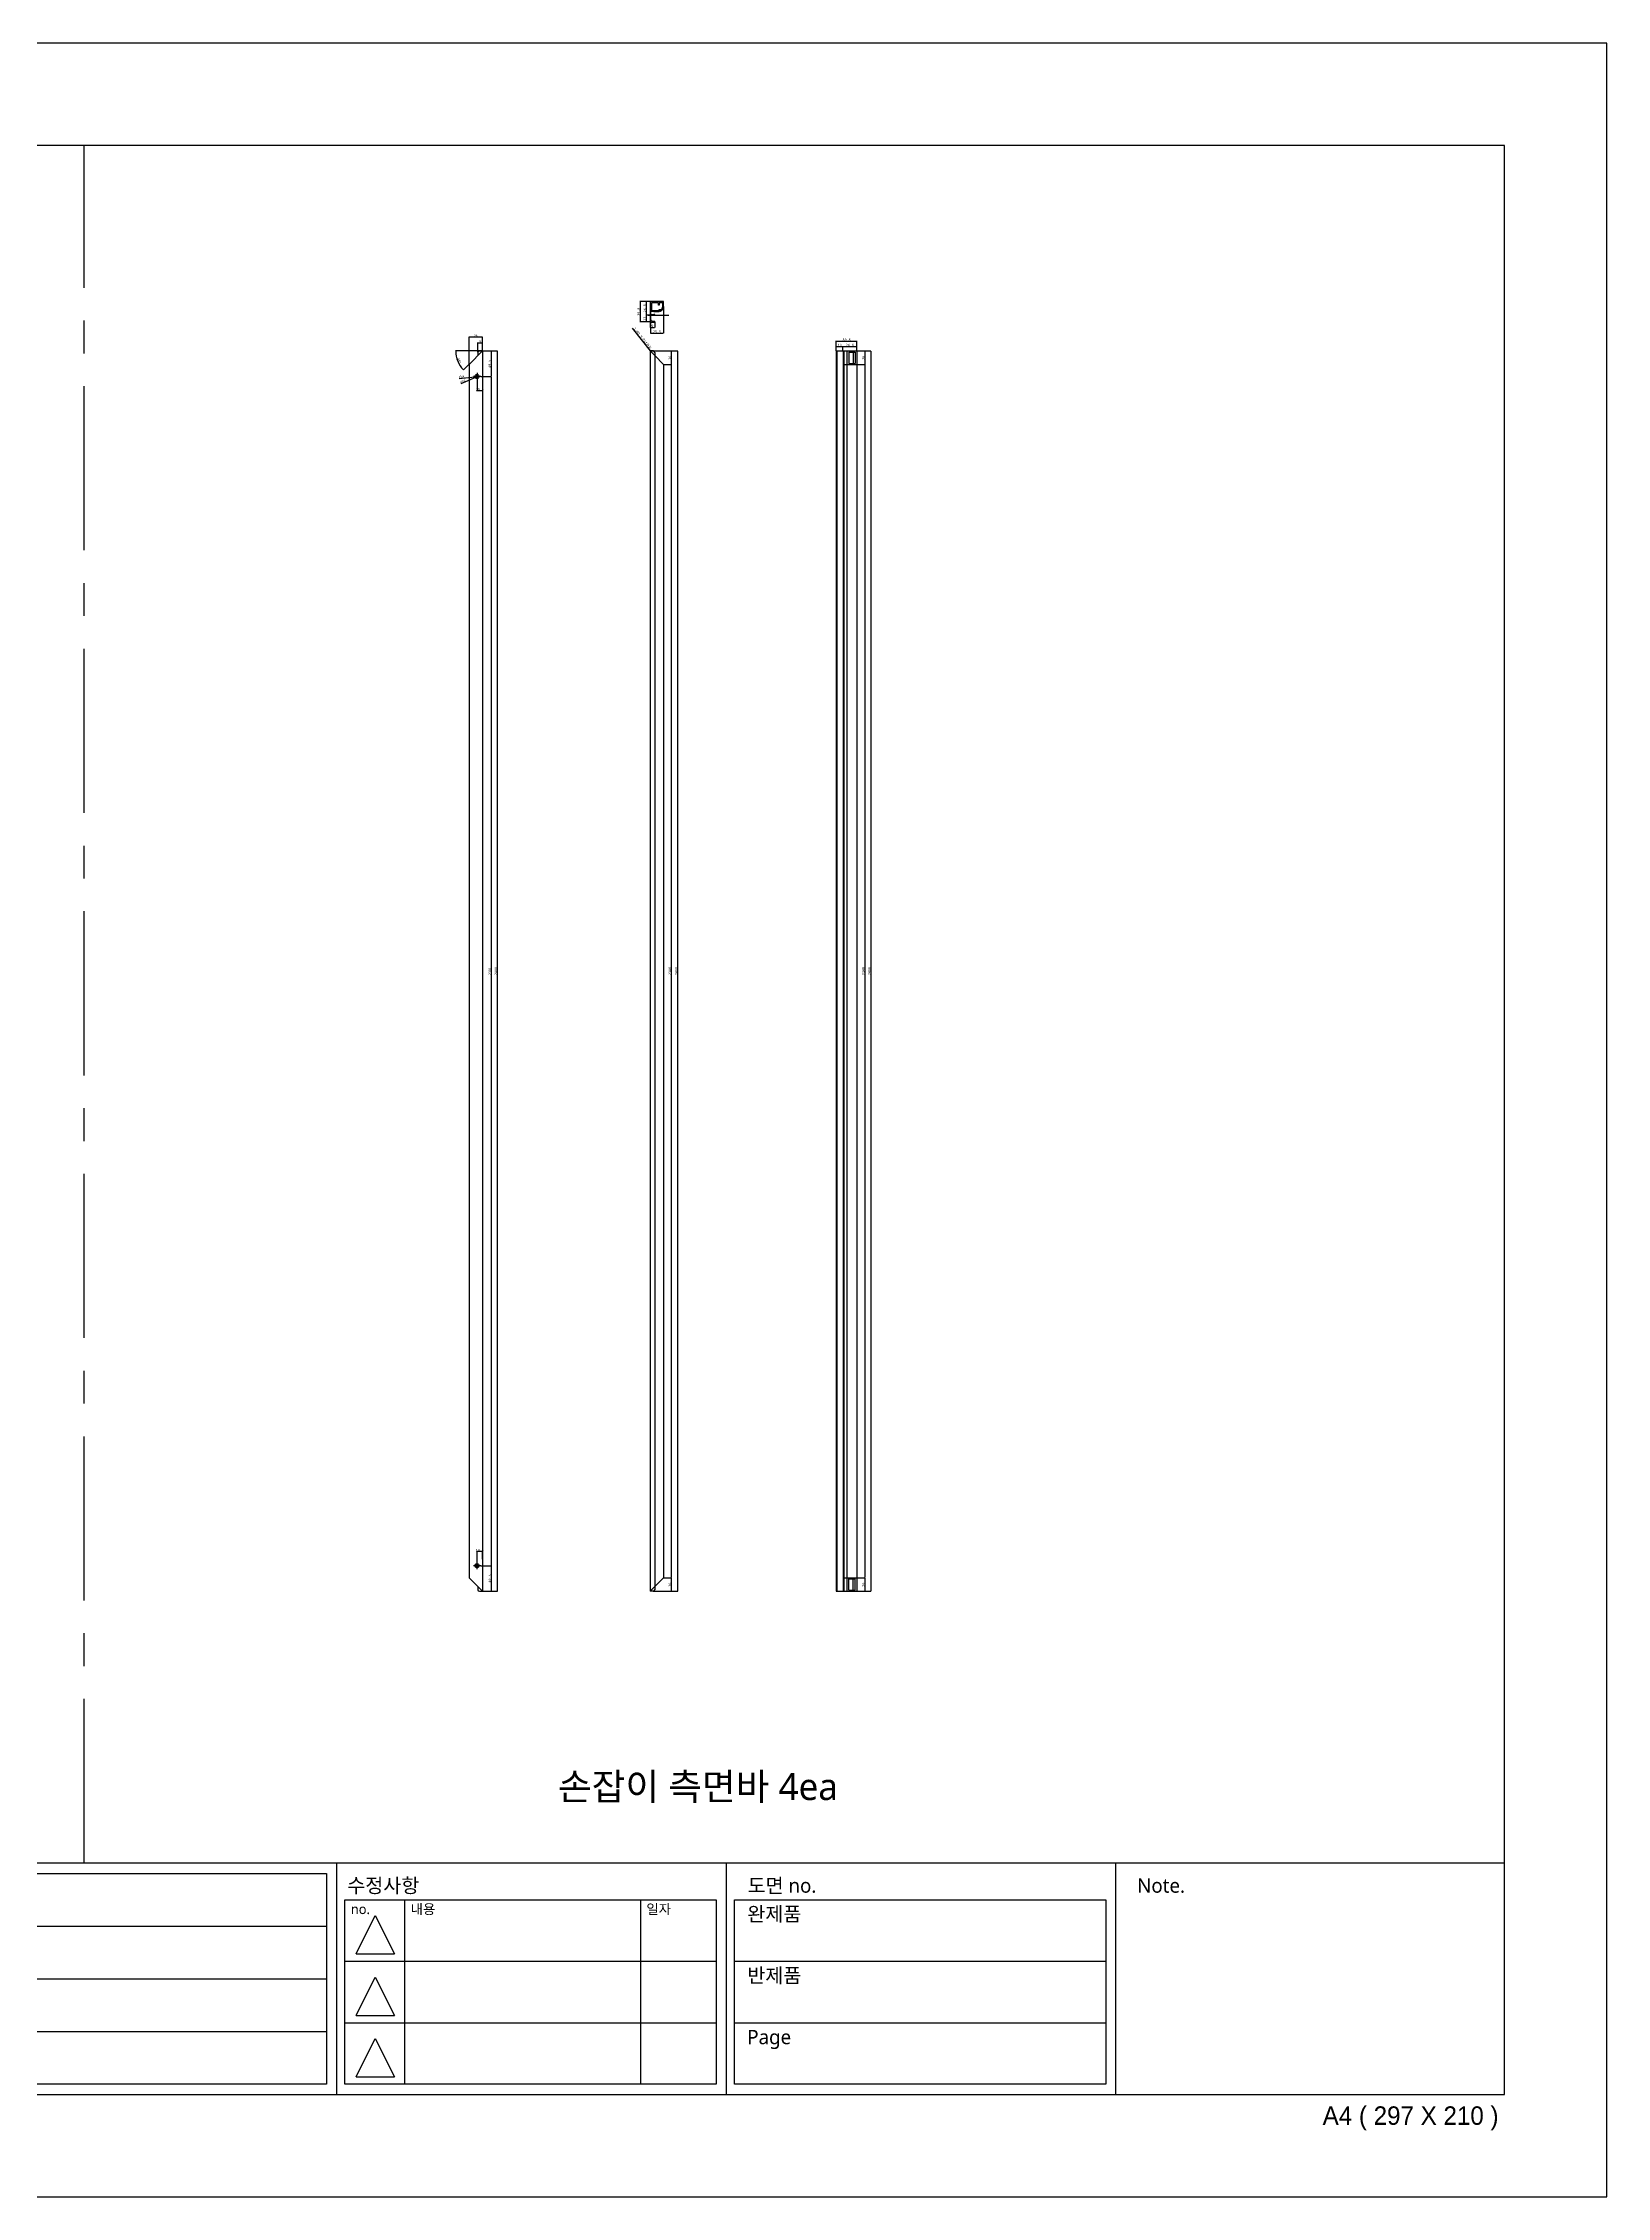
# Model space of a CAD drawing. Header units: millimetres. Extents: x -44117 to 256353, y -2095463 to 65325.
# Drawn here: x -13493 to -10467, y 57733 to 61900 of the extents above; entities that cross this region are included whole.
import ezdxf

# ---------------------------------------------------------------- set-up
doc = ezdxf.new("R2010")
doc.units = ezdxf.units.MM
doc.header["$LTSCALE"] = 10
doc.linetypes.add('CENTER', pattern=[50.8, 31.75, -6.35, 6.35, -6.35])
doc.linetypes.add('HIDDEN', pattern=[9.525, 6.35, -3.175])
doc.layers.add('cen', color=1, linetype='CENTER')
doc.layers.add('hid', color=8, linetype='HIDDEN')
doc.styles.add('고딕', font='')
doc.styles.get('고딕').set_extended_font_data('HYgtrE')
doc.dimstyles.new('hi01 a4 - 1scale', dxfattribs={"dimtxt": 5, "dimasz": 0.5, "dimexe": 0.3, "dimexo": 0.3, "dimgap": 0.2, "dimtad": 1, "dimdec": 1, "dimdsep": 46, "dimtxsty": 'Standard', "dimcen": 1, "dimclrd": 251, "dimclre": 251, "dimclrt": 3, "dimadec": 1, "dimazin": 2, "dimtfac": 1, "dimtdec": 1, "dimtix": 1, "dimtmove": 1, "dimatfit": 3, "dimfxl": 0, "dimarcsym": 0})

# ---------------------------------------------------------------- blocks, each defined once
blk = doc.blocks.new('A$C2EC13F1B')
at = {"color": 7}
for p, q in [((-3.67, -0.83), (-1.17, 4.17)), ((-1.17, 4.17), (1.33, -0.83))]:
    blk.add_line(p, q, dxfattribs=at)
blk.add_lwpolyline([(-3.67, -0.83), (1.33, -0.83)], dxfattribs=at)
blk = doc.blocks.new('a4 1scale')
at = {"color": 8}
for p, q in [((-15144.83, -4477.05), (-14867.83, -4477.05)), ((-15097.66, -4499.61), (-15097.66, -4477.05)), ((-15057.67, -4499.62), (-15057.67, -4477.06)), ((-15019.68, -4499.62), (-15019.68, -4477.06)), ((-14981.69, -4499.62), (-14981.69, -4477.06)), ((-14943.7, -4499.62), (-14943.7, -4477.06)), ((-14905.71, -4499.62), (-14905.71, -4477.06)), ((-15028.06, -4478.06), (-15028.06, -4498.62)), ((-14980.9, -4480.63), (-14944.7, -4480.63)), ((-14975.07, -4480.63), (-14975.07, -4498.62)), ((-14952.08, -4480.63), (-14952.08, -4498.62)), ((-14942.91, -4480.63), (-14906.71, -4480.63)), ((-15056.67, -4483.2), (-15020.68, -4483.2)), ((-15018.68, -4483.2), (-14982.69, -4483.2)), ((-14980.9, -4486.63), (-14944.7, -4486.63)), ((-14942.91, -4486.63), (-14906.71, -4486.63)), ((-15096.66, -4488.33), (-15058.67, -4488.34)), ((-15056.67, -4488.34), (-15020.68, -4488.34)), ((-15018.68, -4488.34), (-14982.69, -4488.34)), ((-15141.53, -4492.95), (-15101.88, -4492.95)), ((-15056.67, -4493.48), (-15020.68, -4493.48)), ((-15018.68, -4493.48), (-14982.69, -4493.48)), ((-14980.9, -4492.63), (-14944.7, -4492.63)), ((-14942.91, -4492.63), (-14906.71, -4492.63))]:
    blk.add_line(p, q, dxfattribs=at)
for points in [[(-15154.83, -4509.61), (-14857.83, -4509.61), (-14857.83, -4299.61), (-15154.83, -4299.61)], [(-15144.83, -4499.61), (-14867.83, -4499.61), (-14867.83, -4309.61), (-15144.83, -4309.61)]]:
    blk.add_lwpolyline(points, close=True)
for points in [[(-15143.82, -4478.05), (-15098.66, -4478.05), (-15098.66, -4498.61), (-15143.83, -4498.61)], [(-15058.67, -4478.06), (-15096.66, -4478.05), (-15096.66, -4498.61), (-15058.66, -4498.62)], [(-15056.67, -4478.06), (-15020.68, -4478.06), (-15020.68, -4498.62), (-15056.67, -4498.62)], [(-15018.68, -4478.06), (-14982.69, -4478.06), (-14982.69, -4498.62), (-15018.68, -4498.62)]]:
    blk.add_lwpolyline(points, close=True, dxfattribs=at)
for points in [[(-14944.7, -4480.63), (-14944.7, -4498.62), (-14980.9, -4498.62), (-14980.9, -4480.63)], [(-14906.71, -4480.63), (-14906.71, -4498.62), (-14942.91, -4498.62), (-14942.91, -4480.63)]]:
    blk.add_lwpolyline(points, dxfattribs=at)
at = {"color": 8, "xscale": 0.7469071166727064, "yscale": 0.7469071166727064, "zscale": 0.7469071166727064}
for p in [(-14977.06, -4485.3), (-14977.06, -4491.3), (-14977.06, -4497.29)]:
    blk.add_blockref('A$C2EC13F1B', p, dxfattribs=at)
at = {"color": 8, "style": '고딕'}
for s, insert, char_height, width, attachment_point in [('{\\fMalgun Gothic|b0|i0|c129|p50;PROJECT}', (-15095.45, -4478.74), 1.6004, 37.4801, 1), ('{\\fMalgun Gothic|b0|i0|c129|p50;설 계}', (-15055.65, -4478.55), 1.4003, 21.6513, 1), ('{\\fGulim|b0|i0|c129|p50;일자}', (-15027.2, -4478.57), 1.4, 24.7824, 1), ('{\\fMalgun Gothic|b0|i0|c129|p50;재 질}', (-15017.66, -4478.55), 1.4003, 21.6513, 1), ('{\\fMalgun Gothic|b0|i0|c129|p50;수정사항}', (-14980.67, -4478.55), 1.4003, 21.6513, 1), ('{\\fMalgun Gothic|b0|i0|c129|p50;도면 no.}', (-14941.63, -4478.55), 1.4003, 21.6513, 1), ('{\\fMalgun Gothic|b0|i0|c129|p50;Note.}', (-14903.64, -4478.55), 1.4003, 21.6513, 1), ('{\\fMalgun Gothic|b0|i0|c129|p50;no.}', (-14980.32, -4481.07), 0.96, 25.9815, 1), ('{\\fMalgun Gothic|b0|i0|c129|p50;내용}', (-14974.49, -4481.07), 0.96, 25.9815, 1), ('{\\fMalgun Gothic|b0|i0|c129|p50;일자}', (-14951.5, -4481.07), 0.96, 25.9815, 1), ('{\\fGulim|b0|i0|c129|p50;완\\fMalgun Gothic|b0|i0|c129|p50;제품}', (-14941.66, -4481.32), 1.4003, 21.6513, 1), ('{\\fMalgun Gothic|b0|i0|c129|p50;검 토}', (-15055.65, -4483.82), 1.4003, 21.6513, 1), ('{\\fMalgun Gothic|b0|i0|c129|p50;수 량}', (-15017.66, -4483.82), 1.4003, 21.6513, 1), ('{\\fMalgun Gothic|b0|i0|c129|p50;반제품}', (-14941.66, -4487.32), 1.4003, 21.6513, 1), ('{\\fMalgun Gothic|b0|i0|c129|p50;도면명}', (-15095.89, -4489.07), 1.6004, 37.4801, 1), ('{\\fMalgun Gothic|b0|i0|c129|p50;승 인}', (-15055.65, -4489.02), 1.4003, 21.6513, 1), ('{\\fMalgun Gothic|b0|i0|c129|p50;마 감}', (-15017.66, -4489.02), 1.4003, 21.6513, 1), ('{\\fMalgun Gothic|b0|i0|c129|p50;척 도 }', (-15055.65, -4494.02), 1.4003, 21.6513, 1), ('{\\fGulim|b0|i0|c129|p50;단 위}', (-15034.68, -4494.09), 1.4003, 21.6513, 1), ('{\\fMalgun Gothic|b0|i0|c129|p50;규 격 }', (-15017.66, -4494.02), 1.4003, 21.6513, 1), ('{\\fMalgun Gothic|b0|i0|c129|p50;Page}', (-14941.66, -4493.32), 1.4003, 21.6513, 1), ('mm', (-15024.45, -4496.13), 1.7, 15.2516, 5), ('{\\C8;P-01-01}', (-15144.37, -4500.78), 1.8004, 27.0059, 1), ('{\\C8;A4 ( 297 X 210 )}', (-14868.4, -4500.78), 1.8004, 27.0059, 3)]:
    blk.add_mtext(s, dxfattribs=dict(at, insert=insert, char_height=char_height, width=width, attachment_point=attachment_point))
blk = doc.blocks.new('*D862')
at = {"color": 251, "lineweight": -2, "transparency": 16777216}
for p, q in [((-12687.6, 61251.1), (-12657.7, 61254.7)), ((-12649.3, 61255.7), (-12657.2, 61254.7)), ((-12648.8, 61255.8), (-12648.3, 61255.8))]:
    blk.add_line(p, q, dxfattribs=at)
at = {"color": 251, "transparency": 16777216}
for points in [[(-12657.8, 61254.8), (-12657.7, 61254.6), (-12657.2, 61254.7)], [(-12648.8, 61255.9), (-12648.8, 61255.7), (-12649.3, 61255.7)]]:
    blk.add_solid(points, dxfattribs=at)
at = {"layer": 'Defpoints', "color": 0, "transparency": 16777216}
for p in [(-12657.2, 61254.7), (-12649.3, 61255.7)]:
    blk.add_point(p, dxfattribs=at)
at = {"color": 3, "transparency": 16777216, "insert": (-12683.6, 61254.3), "char_height": 5, "attachment_point": 5, "rotation": 6.9526}
blk.add_mtext('∅8', dxfattribs=at)
blk = doc.blocks.new('*D863')
at = {"color": 251, "lineweight": -2, "transparency": 16777216}
for p, q in [((-12684.3, 61241.4), (-12655.6, 61254.2)), ((-12651.4, 61256), (-12655.1, 61254.4)), ((-12651, 61256.3), (-12650.5, 61256.5))]:
    blk.add_line(p, q, dxfattribs=at)
at = {"color": 251, "transparency": 16777216}
for points in [[(-12655.6, 61254.3), (-12655.5, 61254.1), (-12655.1, 61254.4)], [(-12651, 61256.3), (-12651, 61256.2), (-12651.4, 61256)]]:
    blk.add_solid(points, dxfattribs=at)
at = {"layer": 'Defpoints', "color": 0, "transparency": 16777216}
for p in [(-12655.1, 61254.4), (-12651.4, 61256)]:
    blk.add_point(p, dxfattribs=at)
at = {"color": 3, "transparency": 16777216, "insert": (-12681.4, 61245.6), "char_height": 5, "attachment_point": 5, "rotation": 24.0429}
blk.add_mtext('∅4', dxfattribs=at)
blk = doc.blocks.new('*D864')
at = {"color": 251, "lineweight": -2, "transparency": 16777216}
for p, q in [((-12653.8, 61227.8), (-12654.3, 61227.8)), ((-12653.3, 61247.9), (-12653.3, 61227.5)), ((-12642.8, 61227.8), (-12653.3, 61227.8)), ((-12642.8, 61242.6), (-12642.8, 61227.5)), ((-12642.3, 61227.8), (-12641.8, 61227.8))]:
    blk.add_line(p, q, dxfattribs=at)
at = {"color": 251, "transparency": 16777216}
for points in [[(-12653.8, 61227.9), (-12653.8, 61227.7), (-12653.3, 61227.8)], [(-12642.3, 61227.9), (-12642.3, 61227.7), (-12642.8, 61227.8)]]:
    blk.add_solid(points, dxfattribs=at)
at = {"layer": 'Defpoints', "color": 0, "transparency": 16777216}
for p in [(-12653.3, 61248.2), (-12653.3, 61227.8), (-12642.8, 61242.9)]:
    blk.add_point(p, dxfattribs=at)
at = {"color": 3, "transparency": 16777216, "insert": (-12648, 61230.5), "char_height": 5, "attachment_point": 5}
blk.add_mtext('10.5', dxfattribs=at)
blk = doc.blocks.new('*D865')
at = {"color": 251, "lineweight": -2, "transparency": 16777216}
for p, q in [((-12653.8, 58981.7), (-12654.3, 58981.7)), ((-12653.3, 58961.5), (-12653.3, 58982)), ((-12642.8, 58981.7), (-12653.3, 58981.7)), ((-12642.8, 58966.8), (-12642.8, 58982)), ((-12642.3, 58981.7), (-12641.8, 58981.7))]:
    blk.add_line(p, q, dxfattribs=at)
at = {"color": 251, "transparency": 16777216}
for points in [[(-12653.8, 58981.7), (-12653.8, 58981.6), (-12653.3, 58981.7)], [(-12642.3, 58981.7), (-12642.3, 58981.6), (-12642.8, 58981.7)]]:
    blk.add_solid(points, dxfattribs=at)
at = {"layer": 'Defpoints', "color": 0, "transparency": 16777216}
for p in [(-12653.3, 58981.7), (-12653.3, 58961.2), (-12642.8, 58966.5)]:
    blk.add_point(p, dxfattribs=at)
at = {"color": 3, "transparency": 16777216, "insert": (-12648, 58984.4), "char_height": 5, "attachment_point": 5}
blk.add_mtext('10.5', dxfattribs=at)
blk = doc.blocks.new('*D866')
at = {"color": 251, "lineweight": -2, "transparency": 16777216}
for p, q in [((-12651.8, 61302), (-12651.8, 61320.7)), ((-12651.3, 61320.4), (-12643.3, 61320.4)), ((-12642.8, 61305), (-12642.8, 61320.7))]:
    blk.add_line(p, q, dxfattribs=at)
at = {"color": 251, "transparency": 16777216}
for points in [[(-12651.3, 61320.5), (-12651.3, 61320.4), (-12651.8, 61320.4)], [(-12643.3, 61320.5), (-12643.3, 61320.4), (-12642.8, 61320.4)]]:
    blk.add_solid(points, dxfattribs=at)
at = {"layer": 'Defpoints', "color": 0, "transparency": 16777216}
for p in [(-12642.8, 61320.4), (-12642.8, 61304.7), (-12651.8, 61301.7)]:
    blk.add_point(p, dxfattribs=at)
at = {"color": 3, "transparency": 16777216, "insert": (-12647.3, 61323.1), "char_height": 5, "attachment_point": 5}
blk.add_mtext('9', dxfattribs=at)
blk = doc.blocks.new('*D867')
at = {"color": 251, "lineweight": -2, "transparency": 16777216}
for p, q in [((-12642.5, 61304.7), (-12625.7, 61304.7)), ((-12626, 61304.2), (-12626, 61255.7)), ((-12646, 61255.2), (-12625.7, 61255.2))]:
    blk.add_line(p, q, dxfattribs=at)
at = {"color": 251, "transparency": 16777216}
for points in [[(-12626.1, 61304.2), (-12625.9, 61304.2), (-12626, 61304.7)], [(-12626.1, 61255.7), (-12625.9, 61255.7), (-12626, 61255.2)]]:
    blk.add_solid(points, dxfattribs=at)
at = {"layer": 'Defpoints', "color": 0, "transparency": 16777216}
for p in [(-12642.8, 61304.7), (-12646.3, 61255.2), (-12626, 61255.2)]:
    blk.add_point(p, dxfattribs=at)
at = {"color": 3, "transparency": 16777216, "insert": (-12628.7, 61280), "char_height": 5, "attachment_point": 5, "rotation": 90}
blk.add_mtext('49.5', dxfattribs=at)
blk = doc.blocks.new('*D868')
at = {"color": 251, "lineweight": -2, "transparency": 16777216}
for p, q in [((-12646, 61255.2), (-12625.7, 61255.2)), ((-12626, 61254.7), (-12626, 58954.7)), ((-12646, 58954.2), (-12625.7, 58954.2))]:
    blk.add_line(p, q, dxfattribs=at)
at = {"color": 251, "transparency": 16777216}
for points in [[(-12626.1, 61254.7), (-12625.9, 61254.7), (-12626, 61255.2)], [(-12626.1, 58954.7), (-12625.9, 58954.7), (-12626, 58954.2)]]:
    blk.add_solid(points, dxfattribs=at)
at = {"layer": 'Defpoints', "color": 0, "transparency": 16777216}
for p in [(-12646.3, 61255.2), (-12646.3, 58954.2), (-12626, 58954.2)]:
    blk.add_point(p, dxfattribs=at)
at = {"color": 3, "transparency": 16777216, "insert": (-12628.7, 60104.7), "char_height": 5, "attachment_point": 5, "rotation": 90}
blk.add_mtext('2301', dxfattribs=at)
blk = doc.blocks.new('*D869')
at = {"color": 251, "lineweight": -2, "transparency": 16777216}
for p, q in [((-12646, 58954.2), (-12625.7, 58954.2)), ((-12626, 58953.7), (-12626, 58905.2)), ((-12642.5, 58904.7), (-12625.7, 58904.7))]:
    blk.add_line(p, q, dxfattribs=at)
at = {"color": 251, "transparency": 16777216}
for points in [[(-12626.1, 58953.7), (-12625.9, 58953.7), (-12626, 58954.2)], [(-12626.1, 58905.2), (-12625.9, 58905.2), (-12626, 58904.7)]]:
    blk.add_solid(points, dxfattribs=at)
at = {"layer": 'Defpoints', "color": 0, "transparency": 16777216}
for p in [(-12646.3, 58954.2), (-12642.8, 58904.7), (-12626, 58904.7)]:
    blk.add_point(p, dxfattribs=at)
at = {"color": 3, "transparency": 16777216, "insert": (-12628.7, 58929.5), "char_height": 5, "attachment_point": 5, "rotation": 90}
blk.add_mtext('49.5', dxfattribs=at)
blk = doc.blocks.new('*D870')
at = {"color": 251, "lineweight": -2, "transparency": 16777216}
for p, q in [((-12642.5, 61304.7), (-12614, 61304.7)), ((-12614.3, 61304.2), (-12614.3, 58905.2)), ((-12625.4, 58904.7), (-12614, 58904.7))]:
    blk.add_line(p, q, dxfattribs=at)
at = {"color": 251, "transparency": 16777216}
for points in [[(-12614.3, 61304.2), (-12614.2, 61304.2), (-12614.3, 61304.7)], [(-12614.3, 58905.2), (-12614.2, 58905.2), (-12614.3, 58904.7)]]:
    blk.add_solid(points, dxfattribs=at)
at = {"layer": 'Defpoints', "color": 0, "transparency": 16777216}
for p in [(-12642.8, 61304.7), (-12625.7, 58904.7), (-12614.3, 58904.7)]:
    blk.add_point(p, dxfattribs=at)
at = {"color": 3, "transparency": 16777216, "insert": (-12617, 60104.7), "char_height": 5, "attachment_point": 5, "rotation": 90}
blk.add_mtext('2400', dxfattribs=at)
blk = doc.blocks.new('*D871')
at = {"color": 251, "lineweight": -2, "transparency": 16777216}
for p, q in [((-12668.8, 61279), (-12668.8, 61331.7)), ((-12643.3, 61331.4), (-12668.3, 61331.4)), ((-12642.8, 61305), (-12642.8, 61331.7))]:
    blk.add_line(p, q, dxfattribs=at)
at = {"color": 251, "transparency": 16777216}
for points in [[(-12668.3, 61331.5), (-12668.3, 61331.3), (-12668.8, 61331.4)], [(-12643.3, 61331.5), (-12643.3, 61331.3), (-12642.8, 61331.4)]]:
    blk.add_solid(points, dxfattribs=at)
at = {"layer": 'Defpoints', "color": 0, "transparency": 16777216}
for p in [(-12668.8, 61331.4), (-12642.8, 61304.7), (-12668.8, 61278.7)]:
    blk.add_point(p, dxfattribs=at)
at = {"color": 3, "transparency": 16777216, "insert": (-12655.8, 61334.1), "char_height": 5, "attachment_point": 5}
blk.add_mtext('26', dxfattribs=at)
blk = doc.blocks.new('*D872')
at = {"color": 251, "lineweight": -2, "transparency": 16777216}
for p, q in [((-12318.2, 61400.5), (-12326.2, 61400.5)), ((-12325.9, 61400), (-12325.9, 61374.2)), ((-12317.2, 61373.7), (-12326.2, 61373.7))]:
    blk.add_line(p, q, dxfattribs=at)
at = {"color": 251, "transparency": 16777216}
for points in [[(-12326, 61400), (-12325.8, 61400), (-12325.9, 61400.5)], [(-12326, 61374.2), (-12325.8, 61374.2), (-12325.9, 61373.7)]]:
    blk.add_solid(points, dxfattribs=at)
at = {"layer": 'Defpoints', "color": 0, "transparency": 16777216}
for p in [(-12317.9, 61400.5), (-12325.9, 61373.7), (-12316.9, 61373.7)]:
    blk.add_point(p, dxfattribs=at)
at = {"color": 3, "transparency": 16777216, "insert": (-12328.6, 61387.1), "char_height": 5, "attachment_point": 5, "rotation": 90}
blk.add_mtext('26.8', dxfattribs=at)
blk = doc.blocks.new('*D873')
at = {"color": 251, "lineweight": -2, "transparency": 16777216}
for p, q in [((-12317.2, 61373.7), (-12326.2, 61373.7)), ((-12317.4, 61360.7), (-12326.2, 61360.7)), ((-12325.9, 61373.2), (-12325.9, 61361.2))]:
    blk.add_line(p, q, dxfattribs=at)
at = {"color": 251, "transparency": 16777216}
for points in [[(-12326, 61373.2), (-12325.8, 61373.2), (-12325.9, 61373.7)], [(-12326, 61361.2), (-12325.8, 61361.2), (-12325.9, 61360.7)]]:
    blk.add_solid(points, dxfattribs=at)
at = {"layer": 'Defpoints', "color": 0, "transparency": 16777216}
for p in [(-12325.9, 61360.7), (-12317.1, 61360.7), (-12316.9, 61373.7)]:
    blk.add_point(p, dxfattribs=at)
at = {"color": 3, "transparency": 16777216, "insert": (-12328.6, 61367.2), "char_height": 5, "attachment_point": 5, "rotation": 90}
blk.add_mtext('13', dxfattribs=at)
blk = doc.blocks.new('*D874')
at = {"color": 251, "lineweight": -2, "transparency": 16777216}
for p, q in [((-12318.4, 61360.9), (-12318.4, 61349.9)), ((-12317.9, 61350.2), (-12309.9, 61350.2)), ((-12309.4, 61360.9), (-12309.4, 61349.9))]:
    blk.add_line(p, q, dxfattribs=at)
at = {"color": 251, "transparency": 16777216}
for points in [[(-12317.9, 61350.3), (-12317.9, 61350.1), (-12318.4, 61350.2)], [(-12309.9, 61350.3), (-12309.9, 61350.1), (-12309.4, 61350.2)]]:
    blk.add_solid(points, dxfattribs=at)
at = {"layer": 'Defpoints', "color": 0, "transparency": 16777216}
for p in [(-12318.4, 61361.2), (-12309.4, 61361.2), (-12309.4, 61350.2)]:
    blk.add_point(p, dxfattribs=at)
at = {"color": 3, "transparency": 16777216, "insert": (-12313.9, 61352.9), "char_height": 5, "attachment_point": 5}
blk.add_mtext('9', dxfattribs=at)
blk = doc.blocks.new('*D875')
at = {"color": 251, "lineweight": -2, "transparency": 16777216}
for p, q in [((-12292.4, 61390.5), (-12292.4, 61338.9)), ((-12317.9, 61362.9), (-12317.9, 61338.9)), ((-12317.4, 61339.2), (-12292.9, 61339.2))]:
    blk.add_line(p, q, dxfattribs=at)
at = {"color": 251, "transparency": 16777216}
for points in [[(-12317.4, 61339.3), (-12317.4, 61339.2), (-12317.9, 61339.2)], [(-12292.9, 61339.3), (-12292.9, 61339.2), (-12292.4, 61339.2)]]:
    blk.add_solid(points, dxfattribs=at)
at = {"layer": 'Defpoints', "color": 0, "transparency": 16777216}
for p in [(-12292.4, 61390.8), (-12317.9, 61363.2), (-12292.4, 61339.2)]:
    blk.add_point(p, dxfattribs=at)
at = {"color": 3, "transparency": 16777216, "insert": (-12305.1, 61341.9), "char_height": 5, "attachment_point": 5}
blk.add_mtext('25.5', dxfattribs=at)
blk = doc.blocks.new('*D876')
at = {"color": 251, "lineweight": -2, "transparency": 16777216}
for p, q in [((-12353.1, 61348.6), (-12318.5, 61305)), ((-12317.9, 61304.2), (-12318.2, 61304.6))]:
    blk.add_line(p, q, dxfattribs=at)
at = {"color": 251, "transparency": 16777216}
blk.add_solid([(-12318.4, 61305.1), (-12318.6, 61305), (-12318.2, 61304.6)], dxfattribs=at)
at = {"layer": 'Defpoints', "color": 0, "transparency": 16777216}
for p in [(-12318.2, 61304.6), (-12317.9, 61304.2)]:
    blk.add_point(p, dxfattribs=at)
at = {"color": 3, "transparency": 16777216, "insert": (-12333.6, 61328.9), "char_height": 5, "attachment_point": 5, "rotation": 308.4076}
blk.add_mtext('2-R0.5{\\f굴림|b0|i0|c129|p50; 코너가공}', dxfattribs=at)
blk = doc.blocks.new('*D877')
at = {"color": 251, "lineweight": -2, "transparency": 16777216}
for p, q in [((-12318.1, 61304.7), (-12277.3, 61304.7)), ((-12277.6, 61304.2), (-12277.6, 61279.2)), ((-12292.1, 61278.7), (-12277.3, 61278.7))]:
    blk.add_line(p, q, dxfattribs=at)
at = {"color": 251, "transparency": 16777216}
for points in [[(-12277.7, 61304.2), (-12277.5, 61304.2), (-12277.6, 61304.7)], [(-12277.7, 61279.2), (-12277.5, 61279.2), (-12277.6, 61278.7)]]:
    blk.add_solid(points, dxfattribs=at)
at = {"layer": 'Defpoints', "color": 0, "transparency": 16777216}
for p in [(-12318.4, 61304.7), (-12292.4, 61278.7), (-12277.6, 61278.7)]:
    blk.add_point(p, dxfattribs=at)
at = {"color": 3, "transparency": 16777216, "insert": (-12280.3, 61291.7), "char_height": 5, "attachment_point": 5, "rotation": 90}
blk.add_mtext('26', dxfattribs=at)
blk = doc.blocks.new('*D878')
at = {"color": 251, "lineweight": -2, "transparency": 16777216}
for p, q in [((-12292.1, 61278.7), (-12277.3, 61278.7)), ((-12277.6, 61278.2), (-12277.6, 58931.2)), ((-12292.1, 58930.7), (-12277.3, 58930.7))]:
    blk.add_line(p, q, dxfattribs=at)
at = {"color": 251, "transparency": 16777216}
for points in [[(-12277.7, 61278.2), (-12277.5, 61278.2), (-12277.6, 61278.7)], [(-12277.7, 58931.2), (-12277.5, 58931.2), (-12277.6, 58930.7)]]:
    blk.add_solid(points, dxfattribs=at)
at = {"layer": 'Defpoints', "color": 0, "transparency": 16777216}
for p in [(-12292.4, 61278.7), (-12292.4, 58930.7), (-12277.6, 58930.7)]:
    blk.add_point(p, dxfattribs=at)
at = {"color": 3, "transparency": 16777216, "insert": (-12280.3, 60104.7), "char_height": 5, "attachment_point": 5, "rotation": 90}
blk.add_mtext('2348', dxfattribs=at)
blk = doc.blocks.new('*D879')
at = {"color": 251, "lineweight": -2, "transparency": 16777216}
for p, q in [((-12292.1, 58930.7), (-12277.3, 58930.7)), ((-12277.6, 58930.2), (-12277.6, 58905.2)), ((-12312.1, 58904.7), (-12277.3, 58904.7))]:
    blk.add_line(p, q, dxfattribs=at)
at = {"color": 251, "transparency": 16777216}
for points in [[(-12277.7, 58930.2), (-12277.5, 58930.2), (-12277.6, 58930.7)], [(-12277.7, 58905.2), (-12277.5, 58905.2), (-12277.6, 58904.7)]]:
    blk.add_solid(points, dxfattribs=at)
at = {"layer": 'Defpoints', "color": 0, "transparency": 16777216}
for p in [(-12292.4, 58930.7), (-12312.4, 58904.7), (-12277.6, 58904.7)]:
    blk.add_point(p, dxfattribs=at)
at = {"color": 3, "transparency": 16777216, "insert": (-12280.3, 58917.7), "char_height": 5, "attachment_point": 5, "rotation": 90}
blk.add_mtext('26', dxfattribs=at)
blk = doc.blocks.new('*D835')
at = {"color": 251, "lineweight": -2, "transparency": 16777216}
for p, q in [((-12312.1, 61304.7), (-12264.6, 61304.7)), ((-12264.9, 58905.2), (-12264.9, 61304.2)), ((-12312.1, 58904.7), (-12264.6, 58904.7))]:
    blk.add_line(p, q, dxfattribs=at)
at = {"color": 251, "transparency": 16777216}
for points in [[(-12265, 61304.2), (-12264.8, 61304.2), (-12264.9, 61304.7)], [(-12265, 58905.2), (-12264.8, 58905.2), (-12264.9, 58904.7)]]:
    blk.add_solid(points, dxfattribs=at)
at = {"layer": 'Defpoints', "color": 0, "transparency": 16777216}
for p in [(-12312.4, 61304.7), (-12264.9, 61304.7), (-12312.4, 58904.7)]:
    blk.add_point(p, dxfattribs=at)
at = {"color": 3, "transparency": 16777216, "insert": (-12267.6, 60104.7), "char_height": 5, "attachment_point": 5, "rotation": 90}
blk.add_mtext('2400', dxfattribs=at)
blk = doc.blocks.new('*D880')
at = {"color": 251, "lineweight": -2, "transparency": 16777216}
for p, q in [((-11918, 61304.7), (-11902.8, 61304.7)), ((-11903.1, 61304.2), (-11903.1, 61279.2)), ((-11918, 61278.7), (-11902.8, 61278.7))]:
    blk.add_line(p, q, dxfattribs=at)
at = {"color": 251, "transparency": 16777216}
for points in [[(-11903.2, 61304.2), (-11903, 61304.2), (-11903.1, 61304.7)], [(-11903.2, 61279.2), (-11903, 61279.2), (-11903.1, 61278.7)]]:
    blk.add_solid(points, dxfattribs=at)
at = {"layer": 'Defpoints', "color": 0, "transparency": 16777216}
for p in [(-11918.3, 61304.7), (-11918.3, 61278.7), (-11903.1, 61278.7)]:
    blk.add_point(p, dxfattribs=at)
at = {"color": 3, "transparency": 16777216, "insert": (-11905.8, 61291.7), "char_height": 5, "attachment_point": 5, "rotation": 90}
blk.add_mtext('26', dxfattribs=at)
blk = doc.blocks.new('*D881')
at = {"color": 251, "lineweight": -2, "transparency": 16777216}
for p, q in [((-11918, 61278.7), (-11902.8, 61278.7)), ((-11903.1, 61278.2), (-11903.1, 58931.2)), ((-11918, 58930.7), (-11902.8, 58930.7))]:
    blk.add_line(p, q, dxfattribs=at)
at = {"color": 251, "transparency": 16777216}
for points in [[(-11903.2, 61278.2), (-11903, 61278.2), (-11903.1, 61278.7)], [(-11903.2, 58931.2), (-11903, 58931.2), (-11903.1, 58930.7)]]:
    blk.add_solid(points, dxfattribs=at)
at = {"layer": 'Defpoints', "color": 0, "transparency": 16777216}
for p in [(-11918.3, 61278.7), (-11918.3, 58930.7), (-11903.1, 58930.7)]:
    blk.add_point(p, dxfattribs=at)
at = {"color": 3, "transparency": 16777216, "insert": (-11905.8, 60104.7), "char_height": 5, "attachment_point": 5, "rotation": 90}
blk.add_mtext('2348', dxfattribs=at)
blk = doc.blocks.new('*D882')
at = {"color": 251, "lineweight": -2, "transparency": 16777216}
for p, q in [((-11918, 58930.7), (-11902.8, 58930.7)), ((-11903.1, 58930.2), (-11903.1, 58905.2)), ((-11918, 58904.7), (-11902.8, 58904.7))]:
    blk.add_line(p, q, dxfattribs=at)
at = {"color": 251, "transparency": 16777216}
for points in [[(-11903.2, 58930.2), (-11903, 58930.2), (-11903.1, 58930.7)], [(-11903.2, 58905.2), (-11903, 58905.2), (-11903.1, 58904.7)]]:
    blk.add_solid(points, dxfattribs=at)
at = {"layer": 'Defpoints', "color": 0, "transparency": 16777216}
for p in [(-11918.3, 58930.7), (-11918.3, 58904.7), (-11903.1, 58904.7)]:
    blk.add_point(p, dxfattribs=at)
at = {"color": 3, "transparency": 16777216, "insert": (-11905.8, 58917.7), "char_height": 5, "attachment_point": 5, "rotation": 90}
blk.add_mtext('26', dxfattribs=at)
blk = doc.blocks.new('*D883')
at = {"color": 251, "lineweight": -2, "transparency": 16777216}
for p, q in [((-11958.1, 61305), (-11958.1, 61313.7)), ((-11957.6, 61313.4), (-11945.6, 61313.4)), ((-11945.1, 61305), (-11945.1, 61313.7))]:
    blk.add_line(p, q, dxfattribs=at)
at = {"color": 251, "transparency": 16777216}
for points in [[(-11957.6, 61313.4), (-11957.6, 61313.3), (-11958.1, 61313.4)], [(-11945.6, 61313.4), (-11945.6, 61313.3), (-11945.1, 61313.4)]]:
    blk.add_solid(points, dxfattribs=at)
at = {"layer": 'Defpoints', "color": 0, "transparency": 16777216}
for p in [(-11958.1, 61304.7), (-11945.1, 61313.4), (-11945.1, 61304.7)]:
    blk.add_point(p, dxfattribs=at)
at = {"color": 3, "transparency": 16777216, "insert": (-11951.6, 61316.1), "char_height": 5, "attachment_point": 5}
blk.add_mtext('13', dxfattribs=at)
blk = doc.blocks.new('*D884')
at = {"color": 251, "lineweight": -2, "transparency": 16777216}
for p, q in [((-11945.1, 61305), (-11945.1, 61313.7)), ((-11944.6, 61313.4), (-11918.8, 61313.4)), ((-11918.3, 61305), (-11918.3, 61313.7))]:
    blk.add_line(p, q, dxfattribs=at)
at = {"color": 251, "transparency": 16777216}
for points in [[(-11944.6, 61313.4), (-11944.6, 61313.3), (-11945.1, 61313.4)], [(-11918.8, 61313.4), (-11918.8, 61313.3), (-11918.3, 61313.4)]]:
    blk.add_solid(points, dxfattribs=at)
at = {"layer": 'Defpoints', "color": 0, "transparency": 16777216}
for p in [(-11945.1, 61304.7), (-11918.3, 61313.4), (-11918.3, 61304.7)]:
    blk.add_point(p, dxfattribs=at)
at = {"color": 3, "transparency": 16777216, "insert": (-11931.7, 61316.1), "char_height": 5, "attachment_point": 5}
blk.add_mtext('26.8', dxfattribs=at)
blk = doc.blocks.new('*D885')
at = {"color": 251, "lineweight": -2, "transparency": 16777216}
for p, q in [((-11958.1, 61314), (-11958.1, 61324.1)), ((-11957.6, 61323.8), (-11918.8, 61323.8)), ((-11918.3, 61305), (-11918.3, 61324.1))]:
    blk.add_line(p, q, dxfattribs=at)
at = {"color": 251, "transparency": 16777216}
for points in [[(-11957.6, 61323.9), (-11957.6, 61323.8), (-11958.1, 61323.8)], [(-11918.8, 61323.9), (-11918.8, 61323.8), (-11918.3, 61323.8)]]:
    blk.add_solid(points, dxfattribs=at)
at = {"layer": 'Defpoints', "color": 0, "transparency": 16777216}
for p in [(-11958.1, 61313.7), (-11918.3, 61323.8), (-11918.3, 61304.7)]:
    blk.add_point(p, dxfattribs=at)
at = {"color": 3, "transparency": 16777216, "insert": (-11938.2, 61326.5), "char_height": 5, "attachment_point": 5}
blk.add_mtext('39.8', dxfattribs=at)
blk = doc.blocks.new('*D836')
at = {"color": 251, "lineweight": -2, "transparency": 16777216}
for p, q in [((-12326.5, 61400.5), (-12338.2, 61400.5)), ((-12337.9, 61400), (-12337.9, 61361.2)), ((-12318.7, 61360.7), (-12338.2, 61360.7))]:
    blk.add_line(p, q, dxfattribs=at)
at = {"color": 251, "transparency": 16777216}
for points in [[(-12338, 61400), (-12337.8, 61400), (-12337.9, 61400.5)], [(-12338, 61361.2), (-12337.8, 61361.2), (-12337.9, 61360.7)]]:
    blk.add_solid(points, dxfattribs=at)
at = {"layer": 'Defpoints', "color": 0, "transparency": 16777216}
for p in [(-12326.2, 61400.5), (-12337.9, 61360.7), (-12318.4, 61360.7)]:
    blk.add_point(p, dxfattribs=at)
at = {"color": 3, "transparency": 16777216, "insert": (-12340.6, 61380.6), "char_height": 5, "attachment_point": 5, "rotation": 90}
blk.add_mtext('39.8', dxfattribs=at)
blk = doc.blocks.new('*D886')
at = {"color": 251, "lineweight": -2, "transparency": 16777216}
for p, q in [((-11918, 61304.7), (-11891, 61304.7)), ((-11891.3, 61304.2), (-11891.3, 58905.2)), ((-11918, 58904.7), (-11891, 58904.7))]:
    blk.add_line(p, q, dxfattribs=at)
at = {"color": 251, "transparency": 16777216}
for points in [[(-11891.4, 61304.2), (-11891.2, 61304.2), (-11891.3, 61304.7)], [(-11891.4, 58905.2), (-11891.2, 58905.2), (-11891.3, 58904.7)]]:
    blk.add_solid(points, dxfattribs=at)
at = {"layer": 'Defpoints', "color": 0, "transparency": 16777216}
for p in [(-11918.3, 61304.7), (-11918.3, 58904.7), (-11891.3, 58904.7)]:
    blk.add_point(p, dxfattribs=at)
at = {"color": 3, "transparency": 16777216, "insert": (-11894, 60104.7), "char_height": 5, "attachment_point": 5, "rotation": 90}
blk.add_mtext('2400', dxfattribs=at)
blk = doc.blocks.new('*D887')
at = {"color": 251, "lineweight": -2, "transparency": 16777216}
for p, q in [((-12643.1, 61304.7), (-12694.9, 61304.7)), ((-12669, 61278.5), (-12679.6, 61267.9))]:
    blk.add_line(p, q, dxfattribs=at)
blk.add_arc((-12642.8, 61304.7), 51.8, 180.5529, 224.4471, dxfattribs=at)
at = {"color": 251, "transparency": 16777216}
for points in [[(-12694.7, 61304.2), (-12694.5, 61304.2), (-12694.6, 61304.7)], [(-12679.7, 61268.5), (-12679.8, 61268.4), (-12679.4, 61268.1)]]:
    blk.add_solid(points, dxfattribs=at)
at = {"layer": 'Defpoints', "color": 0, "transparency": 16777216}
for p in [(-12642.8, 61304.7), (-12642.5, 61304.7), (-12614, 61304.7), (-12692.8, 61291.3), (-12668.8, 61278.7)]:
    blk.add_point(p, dxfattribs=at)
at = {"color": 3, "transparency": 16777216, "insert": (-12688.2, 61285.9), "char_height": 5, "attachment_point": 5, "rotation": 292.5}
blk.add_mtext('45°', dxfattribs=at)

msp = doc.modelspace()

# ---------------------------------------------------------------- linework, layer by layer
for p, q in [((-12642.7762, 61304.73338), (-12668.7762, 61278.73338)), ((-12648.7762, 61304.73338), (-12642.7762, 61304.73338)), ((-12642.7762, 61304.73338), (-12642.7762, 58904.73338)), ((-12318.38743, 61304.73338), (-12318.38743, 58904.73338)), ((-12312.38743, 61304.73338), (-12318.38743, 61304.73338)), ((-11958.0777, 61304.73338), (-11958.0777, 58904.73338)), ((-11958.0777, 61304.73338), (-11918.2777, 61304.73338)), ((-11956.87742, 61304.73338), (-11956.87742, 58904.73338)), ((-11945.07608, 61304.73338), (-11945.07608, 58904.73338)), ((-11943.47608, 61304.73338), (-11943.47608, 58904.73338)), ((-11937.47608, 61304.73338), (-11937.47608, 58904.73338)), ((-11918.2777, 61304.73338), (-11918.2777, 58904.73338)), ((-12668.7762, 61278.73338), (-12668.7762, 58930.73338)), ((-12651.7762, 61301.73338), (-12651.7762, 61295.73338)), ((-12309.38743, 61301.73338), (-12309.38743, 58907.73338)), ((-12309.38743, 61295.73338), (-12292.38743, 61278.73338)), ((-12292.38743, 61278.73338), (-12292.38743, 58930.73338)), ((-12642.7762, 58904.73338), (-12668.7762, 58930.73338)), ((-12309.38743, 58913.73338), (-12292.38743, 58930.73338)), ((-12651.7762, 58913.73338), (-12651.7762, 58907.73338)), ((-12648.7762, 58904.73338), (-12642.7762, 58904.73338)), ((-12312.38743, 58904.73338), (-12318.38743, 58904.73338)), ((-11958.0777, 58904.73338), (-11918.2777, 58904.73338))]:
    msp.add_line(p, q)
at = {"color": 8}
for p, q in [((-11934.07608, 61302.23338), (-11934.07608, 61280.33338)), ((-11934.07608, 61302.23338), (-11921.27608, 61302.23338)), ((-11934.07608, 61280.33338), (-11921.27608, 61280.33338)), ((-11925.27608, 61302.23338), (-11925.27608, 61280.33338)), ((-11921.27608, 61302.23338), (-11921.27608, 61280.33338)), ((-11934.07608, 58907.23338), (-11934.07608, 58929.13338)), ((-11934.07608, 58929.13338), (-11921.27608, 58929.13338)), ((-11925.27608, 58907.23338), (-11925.27608, 58929.13338)), ((-11921.27608, 58907.23338), (-11921.27608, 58929.13338)), ((-11934.07608, 58907.23338), (-11921.27608, 58907.23338))]:
    msp.add_line(p, q, dxfattribs=at)
at = {"color": 7}
for points in [[(-12311.60046, 61361.80978, 0.2301863539), (-12312.12511, 61361.80978, -0.2466321039), (-12312.59005, 61361.80432, 0.118515719), (-12312.86278, 61361.86989), (-12313.36974, 61361.86989, -0.4173893777), (-12316.88743, 61365.34968), (-12316.88743, 61373.67151), (-12311.43684, 61373.67151), (-12309.59579, 61374.68585, 0.855700792), (-12309.68743, 61375.27151), (-12310.88743, 61375.27151, 0.4142135624), (-12311.18743, 61374.97151), (-12311.18743, 61374.87151, -0.4142135624), (-12311.38743, 61374.67151), (-12316.88743, 61374.67151, -0.4142135624), (-12317.18743, 61374.97151), (-12317.18743, 61381.57151, -0.4142135624), (-12316.88743, 61381.87151), (-12311.38743, 61381.87151, -0.4142135624), (-12311.18743, 61381.67151), (-12311.18743, 61381.57151, 0.4142135624), (-12310.88743, 61381.27151), (-12301.58996, 61381.27151, 0.0308511276), (-12300.45788, 61381.34143, 0.4241230691), (-12300.19849, 61381.68608, -0.4043730092), (-12299.95907, 61382.02757, 0.022416536), (-12299.20963, 61382.20749, -0.4043730092), (-12298.84127, 61382.01192, 0.424123069), (-12298.45369, 61381.82259, 0.022416536), (-12297.69194, 61382.13812, 0.4241230691), (-12297.55174, 61382.54606, -0.4043730092), (-12297.42957, 61382.94482, 0.022416536), (-12296.77241, 61383.34753, -0.4043730092), (-12296.36165, 61383.27535, 0.424123069), (-12295.93453, 61383.21506, 0.022416536), (-12295.30756, 61383.75054, 0.4241230691), (-12295.30029, 61384.18184, -0.4043730092), (-12295.30732, 61384.59883, 0.022416536), (-12294.80676, 61385.18491, -0.4043730092), (-12294.3938, 61385.2432, 0.424123069), (-12293.96896, 61385.31785, 0.022416536), (-12293.53815, 61386.02086, 0.4241230691), (-12293.66451, 61386.43329, -0.4043730092), (-12293.80006, 61386.8277, 0.022416536), (-12293.50511, 61387.53978, -0.4043730092), (-12293.13037, 61387.72282, 0.4241230691), (-12292.74939, 61387.9251, 0.022416536), (-12292.55691, 61388.72684, 0.424123069), (-12292.80453, 61389.08004, -0.4043730092), (-12293.05532, 61389.41326, 0.022416536), (-12292.99485, 61390.18162, -0.4043730092), (-12292.69502, 61390.47151), (-12292.68996, 61390.47151, 0.4142135624), (-12292.38996, 61390.77151), (-12292.38996, 61399.96989, 0.4142135624), (-12292.88996, 61400.46989), (-12317.88743, 61400.46989, 0.4142135624), (-12318.38743, 61399.96989), (-12318.38743, 61361.16989, 0.4142135624), (-12317.88743, 61360.66989), (-12309.88743, 61360.66989, 0.4142135624), (-12309.38743, 61361.16989), (-12309.38743, 61361.36989, 0.4142135624), (-12309.88743, 61361.86989, 0.1244779229), (-12310.12511, 61361.80978, -0.2466321039), (-12310.59005, 61361.80432, 0.2404082058), (-12311.13551, 61361.80432, -0.2466321039), (-12311.60046, 61361.80978)], [(-12300.68743, 61382.87151), (-12300.68743, 61384.67151), (-12296.67875, 61384.67151, 0.2205202393), (-12293.98996, 61390.47151), (-12293.98996, 61397.47151), (-12300.88743, 61397.47151), (-12300.88743, 61393.67151, -0.4142135624), (-12301.08743, 61393.47151), (-12301.98743, 61393.47151, -0.4142135624), (-12302.18743, 61393.67151), (-12302.18743, 61397.47151), (-12315.88743, 61397.47151), (-12315.88743, 61382.87151), (-12300.68743, 61382.87151)], [(-12300.68743, 61382.87151), (-12300.68743, 61384.67151), (-12296.67875, 61384.67151, 0.2205202393), (-12293.98996, 61390.47151), (-12293.98996, 61397.47151), (-12300.88743, 61397.47151), (-12300.88743, 61393.67151, -0.4142135624), (-12301.08743, 61393.47151), (-12301.98743, 61393.47151, -0.4142135624), (-12302.18743, 61393.67151), (-12302.18743, 61397.47151), (-12315.88743, 61397.47151), (-12315.88743, 61382.87151), (-12300.68743, 61382.87151)]]:
    msp.add_lwpolyline(points, format="xyb", close=True, dxfattribs=at)
for centre, radius in [((-12653.2762, 61255.23338), 4), ((-12653.2762, 61255.23338), 2), ((-12653.2762, 58954.23338), 4), ((-12653.2762, 58954.23338), 2)]:
    msp.add_circle(centre, radius)
for centre, radius, start, end in [((-12648.7762, 61301.73338), 3, 90, 180), ((-12317.88743, 61304.23338), 0.5, 90, 180), ((-12312.38743, 61301.73338), 3, 0, 90), ((-12648.7762, 58907.73338), 3, 180, 270), ((-12312.38743, 58907.73338), 3, 270, 0)]:
    msp.add_arc(centre, radius, start, end)
at = {"layer": 'cen'}
for p, q in [((-13413.72359, 58378.93891), (-13413.72359, 61701.91753)), ((-12322.14344, 61373.67151), (-12282.08513, 61373.67151)), ((-12653.2762, 61262.23338), (-12653.2762, 61248.23338)), ((-11945.07608, 61278.73338), (-11918.2777, 61278.73338)), ((-12646.2762, 61255.23338), (-12660.2762, 61255.23338)), ((-12646.2762, 58954.23338), (-12660.2762, 58954.23338)), ((-12653.2762, 58947.23338), (-12653.2762, 58961.23338)), ((-11945.07608, 58930.73338), (-11918.2777, 58930.73338))]:
    msp.add_line(p, q, dxfattribs=at)
at = {"layer": 'hid'}
for p, q in [((-12318.38743, 61304.73338), (-12309.38743, 61295.73338)), ((-12318.38743, 58904.73338), (-12309.38743, 58913.73338))]:
    msp.add_line(p, q, dxfattribs=at)

# ---------------------------------------------------------------- block references
at = {"color": 1, "xscale": 19.845, "yscale": 19.845, "zscale": 19.845}
msp.add_blockref('a4 1scale', (284386.89379, 147226.10852), dxfattribs=at)

# ---------------------------------------------------------------- texts
at = {"color": 142, "insert": (-12225.77835, 58524.06167), "char_height": 52.004575, "width": 1506.5379465, "attachment_point": 5, "style": '고딕'}
msp.add_mtext('{\\fMalgun Gothic|b0|i0|c129|p50;손잡이 측면바 4ea}', dxfattribs=at)

# ---------------------------------------------------------------- dimensions: what is measured, and where the dimension line sits
for base, p1, p2, angle, picture, middle in [((-12337.90583, 61360.66989), (-12326.20024, 61400.46989), (-12318.38743, 61360.66989), 90, '*D836', (-12340.60583, 61380.56989)), ((-12325.90024, 61373.67151), (-12317.88743, 61400.46989), (-12316.88743, 61373.67151), 90, '*D872', (-12328.60024, 61387.0707)), ((-12325.90024, 61360.66989), (-12316.88743, 61373.67151), (-12317.12753, 61360.66989), 90, '*D873', (-12328.60024, 61367.1707)), ((-12626.01071, 61255.23338), (-12642.7762, 61304.73338), (-12646.2762, 61255.23338), 90, '*D867', (-12628.71071, 61279.98338)), ((-12614.25497, 58904.73338), (-12642.7762, 61304.73338), (-12625.71071, 58904.73338), 90, '*D870', (-12616.95497, 60104.73338)), ((-12277.62494, 61278.73338), (-12318.38743, 61304.73338), (-12292.38743, 61278.73338), 90, '*D877', (-12280.32494, 61291.73338)), ((-12264.89702, 61304.73338), (-12312.38743, 58904.73338), (-12312.38743, 61304.73338), 90, '*D835', (-12267.59702, 60104.73338)), ((-11903.08005, 61278.73338), (-11918.2777, 61304.73338), (-11918.2777, 61278.73338), 90, '*D880', (-11905.78005, 61291.73338)), ((-11891.29892, 58904.73338), (-11918.2777, 61304.73338), (-11918.2777, 58904.73338), 90, '*D886', (-11893.99892, 60104.73338)), ((-12277.62494, 58930.73338), (-12292.38743, 61278.73338), (-12292.38743, 58930.73338), 90, '*D878', (-12280.32494, 60104.73338)), ((-11903.08005, 58930.73338), (-11918.2777, 61278.73338), (-11918.2777, 58930.73338), 90, '*D881', (-11905.78005, 60104.73338)), ((-12653.2762, 61227.81292), (-12642.7762, 61242.92543), (-12653.2762, 61248.23338), 180, '*D864', (-12648.0262, 61230.51292)), ((-12626.01071, 58954.23338), (-12646.2762, 61255.23338), (-12646.2762, 58954.23338), 90, '*D868', (-12628.71071, 60104.73338)), ((-12653.2762, 58981.65385), (-12642.7762, 58966.54134), (-12653.2762, 58961.23338), 180, '*D865', (-12648.0262, 58984.35385)), ((-12626.01071, 58904.73338), (-12646.2762, 58954.23338), (-12642.7762, 58904.73338), 90, '*D869', (-12628.71071, 58929.48338)), ((-12277.62494, 58904.73338), (-12292.38743, 58930.73338), (-12312.38743, 58904.73338), 90, '*D879', (-12280.32494, 58917.73338)), ((-11903.08005, 58904.73338), (-11918.2777, 58930.73338), (-11918.2777, 58904.73338), 90, '*D882', (-11905.78005, 58917.73338))]:
    dim = msp.add_linear_dim(base=base, p1=p1, p2=p2, angle=angle, dimstyle='hi01 a4 - 1scale')
    dim.commit()
    dim.dimension.update_dxf_attribs({"geometry": picture, "text_midpoint": middle})
for base, p1, p2, picture, middle in [((-12292.38996, 61339.2481), (-12317.88743, 61363.21131), (-12292.38996, 61390.77151), '*D875', (-12305.1387, 61341.9481)), ((-12309.38743, 61350.20004), (-12318.38743, 61361.16989), (-12309.38743, 61361.16989), '*D874', (-12313.88743, 61352.90004)), ((-12668.7762, 61331.40399), (-12642.7762, 61304.73338), (-12668.7762, 61278.73338), '*D871', (-12655.7762, 61334.10399)), ((-12642.7762, 61320.44835), (-12651.7762, 61301.73338), (-12642.7762, 61304.73338), '*D866', (-12647.2762, 61323.14835)), ((-11918.2777, 61323.83797), (-11958.0777, 61313.66197), (-11918.2777, 61304.73338), '*D885', (-11938.1777, 61326.53797)), ((-11945.07608, 61313.36197), (-11958.0777, 61304.73338), (-11945.07608, 61304.73338), '*D883', (-11951.57689, 61316.06197)), ((-11918.2777, 61313.36197), (-11945.07608, 61304.73338), (-11918.2777, 61304.73338), '*D884', (-11931.67689, 61316.06197))]:
    dim = msp.add_linear_dim(base=base, p1=p1, p2=p2, dimstyle='hi01 a4 - 1scale')
    dim.commit()
    dim.dimension.update_dxf_attribs({"geometry": picture, "text_midpoint": middle})
dim = msp.add_radius_dim(center=(-12317.88743, 61304.23338), mpoint=(-12318.19806, 61304.62519), text='2-<>{\\f굴림|b0|i0|c129|p50; 코너가공}', dimstyle='hi01 a4 - 1scale', override={"dimtxsty": 'Standard'})
dim.commit()
dim.dimension.update_dxf_attribs({"geometry": '*D876', "text_midpoint": (-12333.60703, 61328.87344)})
dim = msp.add_angular_dim_2l(base=(-12692.82875, 61291.32184), line1=((-12642.4762, 61304.73338), (-12613.95497, 61304.73338)), line2=((-12642.7762, 61304.73338), (-12668.7762, 61278.73338)), dimstyle='hi01 a4 - 1scale')
dim.commit()
dim.dimension.update_dxf_attribs({"geometry": '*D887', "text_midpoint": (-12688.15551, 61285.93666)})
for p1, p2, picture, middle in [((-12649.30561, 61255.71758), (-12657.24679, 61254.74919), '*D862', (-12683.22655, 61251.58108)), ((-12651.44972, 61256.04823), (-12655.10268, 61254.41854), '*D863', (-12680.3391, 61243.15989))]:
    dim = msp.add_diameter_dim_2p(p1=p1, p2=p2, dimstyle='hi01 a4 - 1scale')
    dim.commit()
    dim.dimension.update_dxf_attribs({"geometry": picture, "text_midpoint": middle, "dimtype": 163})

doc.saveas('drawing.dxf')
